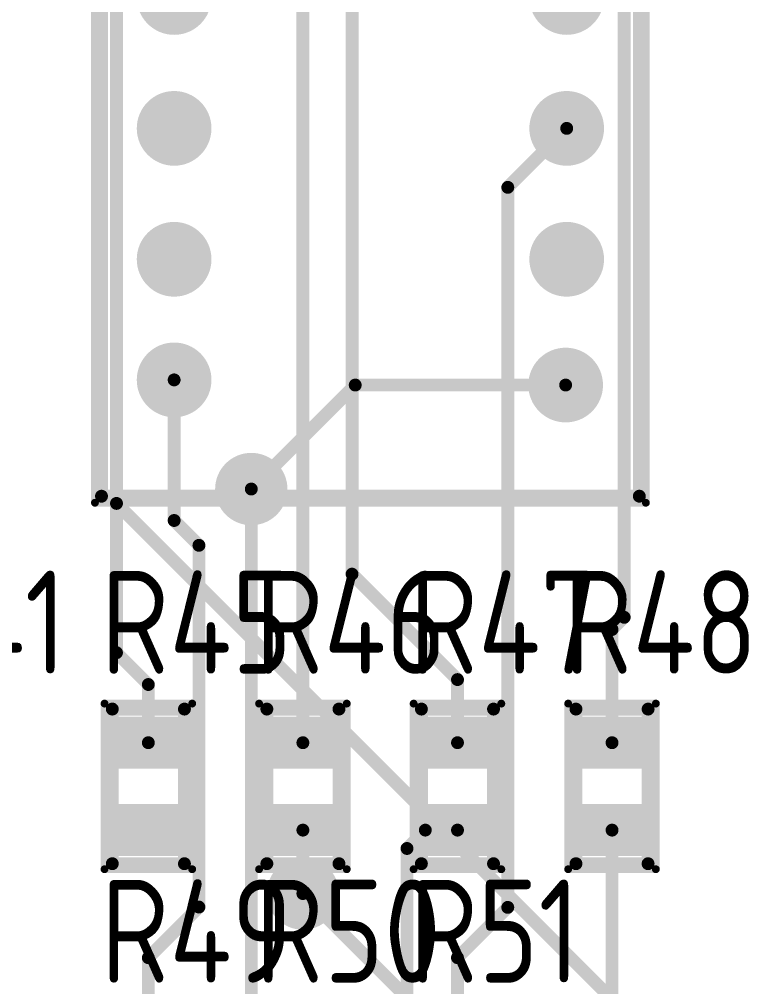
# Model space of a CAD drawing. Header units: millimetres. Extents: x 0 to 841, y 0 to 2540.
# Drawn here: x 79.5 to 93.65, y 128.27 to 147.04 of the extents above; entities that cross this region are included whole.
import ezdxf

# ---------------------------------------------------------------- set-up
doc = ezdxf.new("R2010")
doc.units = ezdxf.units.MM
for name, color, linetype in [('BottomLayer', 5, 'Continuous'), ('BottomSolder', 6, 'Continuous'), ('Mechanical15', 56, 'Continuous'), ('MultiLayer', 9, 'Continuous'), ('PadHoleLayer', 156, 'Continuous'), ('TopLayer', 1, 'Continuous'), ('TopOverlay', 2, 'Continuous'), ('TopPaste', 8, 'Continuous'), ('TopSolder', 216, 'Continuous'), ('ViaHoleLayer', 16, 'Continuous')]:
    doc.layers.add(name, color=color, linetype=linetype)
doc.styles.add('GOST type A', font='', dxfattribs={"height": 0.2})
doc.styles.get('GOST type A').set_extended_font_data('GOST type A')

# ---------------------------------------------------------------- blocks, each defined once
blk = doc.blocks.new('RES_RC0805_39')
at = {"layer": 'TopLayer'}
for points in [[(-1.353, 0.597), (-0.343, 0.597), (-0.343, -0.597), (-1.353, -0.597)], [(0.343, 0.597), (1.353, 0.597), (1.353, -0.597), (0.343, -0.597)]]:
    blk.add_hatch(color=1, dxfattribs=at).paths.add_polyline_path(points)
at = {"layer": 'TopPaste'}
for points in [[(-1.353, 0.597), (-0.343, 0.597), (-0.343, -0.597), (-1.353, -0.597)], [(0.343, 0.597), (1.353, 0.597), (1.353, -0.597), (0.343, -0.597)]]:
    blk.add_hatch(color=8, dxfattribs=at).paths.add_polyline_path(points)
at = {"layer": 'TopSolder'}
for points in [[(-1.353, 0.597), (-0.343, 0.597), (-0.343, -0.597), (-1.353, -0.597)], [(0.343, 0.597), (1.353, 0.597), (1.353, -0.597), (0.343, -0.597)]]:
    blk.add_hatch(color=216, dxfattribs=at).paths.add_polyline_path(points)
at = {"layer": 'Mechanical15', "const_width": 0.152}
for points in [[(-1.607, 0.851), (-1.607, -0.851)], [(-1.607, 0.851), (1.607, 0.851)], [(1.607, 0.851), (1.607, -0.851)], [(-1.607, -0.851), (1.607, -0.851)]]:
    blk.add_lwpolyline(points, dxfattribs=at)
at = {"layer": 'Mechanical15', "const_width": 0.0762}
for points in [[(-1.645, 0.851, 1), (-1.569, 0.851, 1)], [(-1.645, 0.851, 1), (-1.569, 0.851, 1)], [(1.569, 0.851, 1), (1.645, 0.851, 1)], [(1.569, 0.851, 1), (1.645, 0.851, 1)], [(-1.645, -0.851, 1), (-1.569, -0.851, 1)], [(-1.645, -0.851, 1), (-1.569, -0.851, 1)], [(1.569, -0.851, 1), (1.645, -0.851, 1)], [(1.569, -0.851, 1), (1.645, -0.851, 1)]]:
    blk.add_lwpolyline(points, format="xyb", close=True, dxfattribs=at)
at = {"layer": 'TopOverlay', "const_width": 0.25}
for points in [[(-1.5, 0.7), (1.5, 0.7)], [(-1.5, 0.7), (-1.5, -0.7)], [(1.5, 0.7), (1.5, -0.7)], [(-1.5, -0.7), (1.5, -0.7)]]:
    blk.add_lwpolyline(points, dxfattribs=at)
at = {"layer": 'TopOverlay', "const_width": 0.125}
for points in [[(-1.562, 0.7, 1), (-1.437, 0.7, 1)], [(-1.562, 0.7, 1), (-1.437, 0.7, 1)], [(1.438, 0.7, 1), (1.563, 0.7, 1)], [(1.438, 0.7, 1), (1.563, 0.7, 1)], [(-1.562, -0.7, 1), (-1.437, -0.7, 1)], [(-1.562, -0.7, 1), (-1.437, -0.7, 1)], [(1.438, -0.7, 1), (1.563, -0.7, 1)], [(1.438, -0.7, 1), (1.563, -0.7, 1)]]:
    blk.add_lwpolyline(points, format="xyb", close=True, dxfattribs=at)
blk = doc.blocks.new('RES_RC0805_40')
at = {"layer": 'TopLayer'}
for points in [[(-1.353, 0.597), (-0.343, 0.597), (-0.343, -0.597), (-1.353, -0.597)], [(0.343, 0.597), (1.353, 0.597), (1.353, -0.597), (0.343, -0.597)]]:
    blk.add_hatch(color=1, dxfattribs=at).paths.add_polyline_path(points)
at = {"layer": 'TopPaste'}
for points in [[(-1.353, 0.597), (-0.343, 0.597), (-0.343, -0.597), (-1.353, -0.597)], [(0.343, 0.597), (1.353, 0.597), (1.353, -0.597), (0.343, -0.597)]]:
    blk.add_hatch(color=8, dxfattribs=at).paths.add_polyline_path(points)
at = {"layer": 'TopSolder'}
for points in [[(-1.353, 0.597), (-0.343, 0.597), (-0.343, -0.597), (-1.353, -0.597)], [(0.343, 0.597), (1.353, 0.597), (1.353, -0.597), (0.343, -0.597)]]:
    blk.add_hatch(color=216, dxfattribs=at).paths.add_polyline_path(points)
at = {"layer": 'Mechanical15', "const_width": 0.152}
for points in [[(-1.607, 0.851), (-1.607, -0.851)], [(-1.607, 0.851), (1.607, 0.851)], [(1.607, 0.851), (1.607, -0.851)], [(-1.607, -0.851), (1.607, -0.851)]]:
    blk.add_lwpolyline(points, dxfattribs=at)
at = {"layer": 'Mechanical15', "const_width": 0.0762}
for points in [[(-1.645, 0.851, 1), (-1.569, 0.851, 1)], [(-1.645, 0.851, 1), (-1.569, 0.851, 1)], [(1.569, 0.851, 1), (1.645, 0.851, 1)], [(1.569, 0.851, 1), (1.645, 0.851, 1)], [(-1.645, -0.851, 1), (-1.569, -0.851, 1)], [(-1.645, -0.851, 1), (-1.569, -0.851, 1)], [(1.569, -0.851, 1), (1.645, -0.851, 1)], [(1.569, -0.851, 1), (1.645, -0.851, 1)]]:
    blk.add_lwpolyline(points, format="xyb", close=True, dxfattribs=at)
at = {"layer": 'TopOverlay', "const_width": 0.25}
for points in [[(-1.5, 0.7), (1.5, 0.7)], [(-1.5, 0.7), (-1.5, -0.7)], [(1.5, 0.7), (1.5, -0.7)], [(-1.5, -0.7), (1.5, -0.7)]]:
    blk.add_lwpolyline(points, dxfattribs=at)
at = {"layer": 'TopOverlay', "const_width": 0.125}
for points in [[(-1.562, 0.7, 1), (-1.437, 0.7, 1)], [(-1.562, 0.7, 1), (-1.437, 0.7, 1)], [(1.438, 0.7, 1), (1.563, 0.7, 1)], [(1.438, 0.7, 1), (1.563, 0.7, 1)], [(-1.562, -0.7, 1), (-1.437, -0.7, 1)], [(-1.562, -0.7, 1), (-1.437, -0.7, 1)], [(1.438, -0.7, 1), (1.563, -0.7, 1)], [(1.438, -0.7, 1), (1.563, -0.7, 1)]]:
    blk.add_lwpolyline(points, format="xyb", close=True, dxfattribs=at)
blk = doc.blocks.new('RES_RC0805_41')
at = {"layer": 'TopLayer'}
for points in [[(-1.353, 0.597), (-0.343, 0.597), (-0.343, -0.597), (-1.353, -0.597)], [(0.343, 0.597), (1.353, 0.597), (1.353, -0.597), (0.343, -0.597)]]:
    blk.add_hatch(color=1, dxfattribs=at).paths.add_polyline_path(points)
at = {"layer": 'TopPaste'}
for points in [[(-1.353, 0.597), (-0.343, 0.597), (-0.343, -0.597), (-1.353, -0.597)], [(0.343, 0.597), (1.353, 0.597), (1.353, -0.597), (0.343, -0.597)]]:
    blk.add_hatch(color=8, dxfattribs=at).paths.add_polyline_path(points)
at = {"layer": 'TopSolder'}
for points in [[(-1.353, 0.597), (-0.343, 0.597), (-0.343, -0.597), (-1.353, -0.597)], [(0.343, 0.597), (1.353, 0.597), (1.353, -0.597), (0.343, -0.597)]]:
    blk.add_hatch(color=216, dxfattribs=at).paths.add_polyline_path(points)
at = {"layer": 'Mechanical15', "const_width": 0.152}
for points in [[(-1.607, 0.851), (-1.607, -0.851)], [(-1.607, 0.851), (1.607, 0.851)], [(1.607, 0.851), (1.607, -0.851)], [(-1.607, -0.851), (1.607, -0.851)]]:
    blk.add_lwpolyline(points, dxfattribs=at)
at = {"layer": 'Mechanical15', "const_width": 0.0762}
for points in [[(-1.645, 0.851, 1), (-1.569, 0.851, 1)], [(-1.645, 0.851, 1), (-1.569, 0.851, 1)], [(1.569, 0.851, 1), (1.645, 0.851, 1)], [(1.569, 0.851, 1), (1.645, 0.851, 1)], [(-1.645, -0.851, 1), (-1.569, -0.851, 1)], [(-1.645, -0.851, 1), (-1.569, -0.851, 1)], [(1.569, -0.851, 1), (1.645, -0.851, 1)], [(1.569, -0.851, 1), (1.645, -0.851, 1)]]:
    blk.add_lwpolyline(points, format="xyb", close=True, dxfattribs=at)
at = {"layer": 'TopOverlay', "const_width": 0.25}
for points in [[(-1.5, 0.7), (1.5, 0.7)], [(-1.5, 0.7), (-1.5, -0.7)], [(1.5, 0.7), (1.5, -0.7)], [(-1.5, -0.7), (1.5, -0.7)]]:
    blk.add_lwpolyline(points, dxfattribs=at)
at = {"layer": 'TopOverlay', "const_width": 0.125}
for points in [[(-1.562, 0.7, 1), (-1.437, 0.7, 1)], [(-1.562, 0.7, 1), (-1.437, 0.7, 1)], [(1.438, 0.7, 1), (1.563, 0.7, 1)], [(1.438, 0.7, 1), (1.563, 0.7, 1)], [(-1.562, -0.7, 1), (-1.437, -0.7, 1)], [(-1.562, -0.7, 1), (-1.437, -0.7, 1)], [(1.438, -0.7, 1), (1.563, -0.7, 1)], [(1.438, -0.7, 1), (1.563, -0.7, 1)]]:
    blk.add_lwpolyline(points, format="xyb", close=True, dxfattribs=at)
blk = doc.blocks.new('RES_RC0805_42')
at = {"layer": 'TopLayer'}
for points in [[(-1.353, 0.597), (-0.343, 0.597), (-0.343, -0.597), (-1.353, -0.597)], [(0.343, 0.597), (1.353, 0.597), (1.353, -0.597), (0.343, -0.597)]]:
    blk.add_hatch(color=1, dxfattribs=at).paths.add_polyline_path(points)
at = {"layer": 'TopPaste'}
for points in [[(-1.353, 0.597), (-0.343, 0.597), (-0.343, -0.597), (-1.353, -0.597)], [(0.343, 0.597), (1.353, 0.597), (1.353, -0.597), (0.343, -0.597)]]:
    blk.add_hatch(color=8, dxfattribs=at).paths.add_polyline_path(points)
at = {"layer": 'TopSolder'}
for points in [[(-1.353, 0.597), (-0.343, 0.597), (-0.343, -0.597), (-1.353, -0.597)], [(0.343, 0.597), (1.353, 0.597), (1.353, -0.597), (0.343, -0.597)]]:
    blk.add_hatch(color=216, dxfattribs=at).paths.add_polyline_path(points)
at = {"layer": 'Mechanical15', "const_width": 0.152}
for points in [[(-1.607, 0.851), (-1.607, -0.851)], [(-1.607, 0.851), (1.607, 0.851)], [(1.607, 0.851), (1.607, -0.851)], [(-1.607, -0.851), (1.607, -0.851)]]:
    blk.add_lwpolyline(points, dxfattribs=at)
at = {"layer": 'Mechanical15', "const_width": 0.0762}
for points in [[(-1.645, 0.851, 1), (-1.569, 0.851, 1)], [(-1.645, 0.851, 1), (-1.569, 0.851, 1)], [(1.569, 0.851, 1), (1.645, 0.851, 1)], [(1.569, 0.851, 1), (1.645, 0.851, 1)], [(-1.645, -0.851, 1), (-1.569, -0.851, 1)], [(-1.645, -0.851, 1), (-1.569, -0.851, 1)], [(1.569, -0.851, 1), (1.645, -0.851, 1)], [(1.569, -0.851, 1), (1.645, -0.851, 1)]]:
    blk.add_lwpolyline(points, format="xyb", close=True, dxfattribs=at)
at = {"layer": 'TopOverlay', "const_width": 0.25}
for points in [[(-1.5, 0.7), (1.5, 0.7)], [(-1.5, 0.7), (-1.5, -0.7)], [(1.5, 0.7), (1.5, -0.7)], [(-1.5, -0.7), (1.5, -0.7)]]:
    blk.add_lwpolyline(points, dxfattribs=at)
at = {"layer": 'TopOverlay', "const_width": 0.125}
for points in [[(-1.562, 0.7, 1), (-1.437, 0.7, 1)], [(-1.562, 0.7, 1), (-1.437, 0.7, 1)], [(1.438, 0.7, 1), (1.563, 0.7, 1)], [(1.438, 0.7, 1), (1.563, 0.7, 1)], [(-1.562, -0.7, 1), (-1.437, -0.7, 1)], [(-1.562, -0.7, 1), (-1.437, -0.7, 1)], [(1.438, -0.7, 1), (1.563, -0.7, 1)], [(1.438, -0.7, 1), (1.563, -0.7, 1)]]:
    blk.add_lwpolyline(points, format="xyb", close=True, dxfattribs=at)
blk = doc.blocks.new('LDS_C302RI_10P18X19P10_LUM_87')
at = {"layer": 'BottomLayer'}
h = blk.add_hatch(color=5, dxfattribs=at)
edge = h.paths.add_edge_path()
edge.add_arc((0, -5.08), 0.725, 0, 360)
h = blk.add_hatch(color=5, dxfattribs=at)
edge = h.paths.add_edge_path()
edge.add_arc((7.62, -5.08), 0.725, 0, 360)
h = blk.add_hatch(color=5, dxfattribs=at)
edge = h.paths.add_edge_path()
edge.add_arc((0, -7.62), 0.725, 0, 360)
h = blk.add_hatch(color=5, dxfattribs=at)
edge = h.paths.add_edge_path()
edge.add_arc((7.62, -7.62), 0.725, 0, 360)
h = blk.add_hatch(color=5, dxfattribs=at)
edge = h.paths.add_edge_path()
edge.add_arc((0, -10.16), 0.725, 0, 360)
h = blk.add_hatch(color=5, dxfattribs=at)
edge = h.paths.add_edge_path()
edge.add_arc((7.62, -10.16), 0.725, 0, 360)
h = blk.add_hatch(color=5, dxfattribs=at)
edge = h.paths.add_edge_path()
edge.add_arc((0, -12.5), 0.725, 0, 360)
h = blk.add_hatch(color=5, dxfattribs=at)
edge = h.paths.add_edge_path()
edge.add_arc((7.6, -12.6), 0.725, 0, 360)
at = {"layer": 'BottomSolder'}
h = blk.add_hatch(color=6, dxfattribs=at)
edge = h.paths.add_edge_path()
edge.add_arc((0, -5.08), 0.725, 0, 360)
h = blk.add_hatch(color=6, dxfattribs=at)
edge = h.paths.add_edge_path()
edge.add_arc((7.62, -5.08), 0.725, 0, 360)
h = blk.add_hatch(color=6, dxfattribs=at)
edge = h.paths.add_edge_path()
edge.add_arc((0, -7.62), 0.725, 0, 360)
h = blk.add_hatch(color=6, dxfattribs=at)
edge = h.paths.add_edge_path()
edge.add_arc((7.62, -7.62), 0.725, 0, 360)
h = blk.add_hatch(color=6, dxfattribs=at)
edge = h.paths.add_edge_path()
edge.add_arc((0, -10.16), 0.725, 0, 360)
h = blk.add_hatch(color=6, dxfattribs=at)
edge = h.paths.add_edge_path()
edge.add_arc((7.62, -10.16), 0.725, 0, 360)
h = blk.add_hatch(color=6, dxfattribs=at)
edge = h.paths.add_edge_path()
edge.add_arc((0, -12.5), 0.725, 0, 360)
h = blk.add_hatch(color=6, dxfattribs=at)
edge = h.paths.add_edge_path()
edge.add_arc((7.6, -12.6), 0.725, 0, 360)
at = {"layer": 'MultiLayer'}
h = blk.add_hatch(color=9, dxfattribs=at)
edge = h.paths.add_edge_path()
edge.add_arc((0, -5.08), 0.725, 0, 360)
h = blk.add_hatch(color=9, dxfattribs=at)
edge = h.paths.add_edge_path()
edge.add_arc((7.62, -5.08), 0.725, 0, 360)
h = blk.add_hatch(color=9, dxfattribs=at)
edge = h.paths.add_edge_path()
edge.add_arc((0, -7.62), 0.725, 0, 360)
h = blk.add_hatch(color=9, dxfattribs=at)
edge = h.paths.add_edge_path()
edge.add_arc((7.62, -7.62), 0.725, 0, 360)
h = blk.add_hatch(color=9, dxfattribs=at)
edge = h.paths.add_edge_path()
edge.add_arc((0, -10.16), 0.725, 0, 360)
h = blk.add_hatch(color=9, dxfattribs=at)
edge = h.paths.add_edge_path()
edge.add_arc((7.62, -10.16), 0.725, 0, 360)
h = blk.add_hatch(color=9, dxfattribs=at)
edge = h.paths.add_edge_path()
edge.add_arc((0, -12.5), 0.725, 0, 360)
h = blk.add_hatch(color=9, dxfattribs=at)
edge = h.paths.add_edge_path()
edge.add_arc((7.6, -12.6), 0.725, 0, 360)
at = {"layer": 'PadHoleLayer'}
h = blk.add_hatch(color=156, dxfattribs=at)
edge = h.paths.add_edge_path()
edge.add_arc((0, -5.08), 0.45, 0, 360)
h = blk.add_hatch(color=156, dxfattribs=at)
edge = h.paths.add_edge_path()
edge.add_arc((7.62, -5.08), 0.45, 0, 360)
h = blk.add_hatch(color=156, dxfattribs=at)
edge = h.paths.add_edge_path()
edge.add_arc((0, -7.62), 0.45, 0, 360)
h = blk.add_hatch(color=156, dxfattribs=at)
edge = h.paths.add_edge_path()
edge.add_arc((7.62, -7.62), 0.45, 0, 360)
h = blk.add_hatch(color=156, dxfattribs=at)
edge = h.paths.add_edge_path()
edge.add_arc((0, -10.16), 0.45, 0, 360)
h = blk.add_hatch(color=156, dxfattribs=at)
edge = h.paths.add_edge_path()
edge.add_arc((7.62, -10.16), 0.45, 0, 360)
h = blk.add_hatch(color=156, dxfattribs=at)
edge = h.paths.add_edge_path()
edge.add_arc((0, -12.5), 0.45, 0, 360)
h = blk.add_hatch(color=156, dxfattribs=at)
edge = h.paths.add_edge_path()
edge.add_arc((7.6, -12.6), 0.45, 0, 360)
at = {"layer": 'TopLayer'}
h = blk.add_hatch(color=1, dxfattribs=at)
edge = h.paths.add_edge_path()
edge.add_arc((0, -5.08), 0.725, 0, 360)
h = blk.add_hatch(color=1, dxfattribs=at)
edge = h.paths.add_edge_path()
edge.add_arc((7.62, -5.08), 0.725, 0, 360)
h = blk.add_hatch(color=1, dxfattribs=at)
edge = h.paths.add_edge_path()
edge.add_arc((0, -7.62), 0.725, 0, 360)
h = blk.add_hatch(color=1, dxfattribs=at)
edge = h.paths.add_edge_path()
edge.add_arc((7.62, -7.62), 0.725, 0, 360)
h = blk.add_hatch(color=1, dxfattribs=at)
edge = h.paths.add_edge_path()
edge.add_arc((0, -10.16), 0.725, 0, 360)
h = blk.add_hatch(color=1, dxfattribs=at)
edge = h.paths.add_edge_path()
edge.add_arc((7.62, -10.16), 0.725, 0, 360)
h = blk.add_hatch(color=1, dxfattribs=at)
edge = h.paths.add_edge_path()
edge.add_arc((0, -12.5), 0.725, 0, 360)
h = blk.add_hatch(color=1, dxfattribs=at)
edge = h.paths.add_edge_path()
edge.add_arc((7.6, -12.6), 0.725, 0, 360)
at = {"layer": 'TopSolder'}
h = blk.add_hatch(color=216, dxfattribs=at)
edge = h.paths.add_edge_path()
edge.add_arc((0, -5.08), 0.725, 0, 360)
h = blk.add_hatch(color=216, dxfattribs=at)
edge = h.paths.add_edge_path()
edge.add_arc((7.62, -5.08), 0.725, 0, 360)
h = blk.add_hatch(color=216, dxfattribs=at)
edge = h.paths.add_edge_path()
edge.add_arc((0, -7.62), 0.725, 0, 360)
h = blk.add_hatch(color=216, dxfattribs=at)
edge = h.paths.add_edge_path()
edge.add_arc((7.62, -7.62), 0.725, 0, 360)
h = blk.add_hatch(color=216, dxfattribs=at)
edge = h.paths.add_edge_path()
edge.add_arc((0, -10.16), 0.725, 0, 360)
h = blk.add_hatch(color=216, dxfattribs=at)
edge = h.paths.add_edge_path()
edge.add_arc((7.62, -10.16), 0.725, 0, 360)
h = blk.add_hatch(color=216, dxfattribs=at)
edge = h.paths.add_edge_path()
edge.add_arc((0, -12.5), 0.725, 0, 360)
h = blk.add_hatch(color=216, dxfattribs=at)
edge = h.paths.add_edge_path()
edge.add_arc((7.6, -12.6), 0.725, 0, 360)
at = {"layer": 'Mechanical15', "const_width": 0.152}
for points in [[(-1.537, -14.884), (-1.537, 4.724)], [(9.157, -14.884), (9.157, 4.724)], [(-1.537, -14.884), (9.157, -14.884)]]:
    blk.add_lwpolyline(points, dxfattribs=at)
at = {"layer": 'Mechanical15', "const_width": 0.0762}
for points in [[(-1.575, -14.884, 1), (-1.499, -14.884, 1)], [(-1.575, -14.884, 1), (-1.499, -14.884, 1)], [(9.119, -14.884, 1), (9.195, -14.884, 1)], [(9.119, -14.884, 1), (9.195, -14.884, 1)]]:
    blk.add_lwpolyline(points, format="xyb", close=True, dxfattribs=at)
at = {"layer": 'TopOverlay', "const_width": 0.25}
for points in [[(-1.41, -14.757), (-1.41, 4.597)], [(9.03, -14.757), (9.03, 4.597)], [(-1.41, -14.757), (9.03, -14.757)]]:
    blk.add_lwpolyline(points, dxfattribs=at)
at = {"layer": 'TopOverlay', "const_width": 0.125}
for points in [[(-1.472, -14.757, 1), (-1.347, -14.757, 1)], [(-1.472, -14.757, 1), (-1.347, -14.757, 1)], [(8.967, -14.757, 1), (9.092, -14.757, 1)], [(8.967, -14.757, 1), (9.092, -14.757, 1)]]:
    blk.add_lwpolyline(points, format="xyb", close=True, dxfattribs=at)

msp = doc.modelspace()

# ---------------------------------------------------------------- hatches: boundary and pattern name
at = {"layer": 'BottomLayer'}
h = msp.add_hatch(color=5, dxfattribs=at)
edge = h.paths.add_edge_path()
edge.add_arc((83.998, 137.922), 0.6, 0, 360)
h = msp.add_hatch(color=5, dxfattribs=at)
edge = h.paths.add_edge_path()
edge.add_arc((85, 130.073), 0.6, 0, 360)
at = {"layer": 'BottomSolder'}
h = msp.add_hatch(color=6, dxfattribs=at)
edge = h.paths.add_edge_path()
edge.add_arc((83.998, 137.922), 0.702, 0, 360)
h = msp.add_hatch(color=6, dxfattribs=at)
edge = h.paths.add_edge_path()
edge.add_arc((85, 130.073), 0.702, 0, 360)
at = {"layer": 'TopLayer'}
h = msp.add_hatch(color=1, dxfattribs=at)
edge = h.paths.add_edge_path()
edge.add_arc((83.998, 137.922), 0.6, 0, 360)
h = msp.add_hatch(color=1, dxfattribs=at)
edge = h.paths.add_edge_path()
edge.add_arc((85, 130.073), 0.6, 0, 360)
at = {"layer": 'TopSolder'}
h = msp.add_hatch(color=216, dxfattribs=at)
edge = h.paths.add_edge_path()
edge.add_arc((83.998, 137.922), 0.702, 0, 360)
h = msp.add_hatch(color=216, dxfattribs=at)
edge = h.paths.add_edge_path()
edge.add_arc((85, 130.073), 0.702, 0, 360)
at = {"layer": 'ViaHoleLayer'}
h = msp.add_hatch(color=16, dxfattribs=at)
edge = h.paths.add_edge_path()
edge.add_arc((83.998, 137.922), 0.35, 0, 360)
h = msp.add_hatch(color=16, dxfattribs=at)
edge = h.paths.add_edge_path()
edge.add_arc((85, 130.073), 0.35, 0, 360)

# ---------------------------------------------------------------- linework, layer by layer
at = {"layer": 'BottomLayer', "const_width": 0.25}
for points in [[(81.382, 137.643), (81.382, 155.158)], [(83.998, 137.922), (86.016, 139.94)], [(86.016, 139.94), (90.1, 139.94)], [(81.382, 137.643), (92.71, 126.314)], [(85, 130.073), (90.62, 124.453)]]:
    msp.add_lwpolyline(points, dxfattribs=at)
at = {"layer": 'BottomLayer', "const_width": 0.125}
for points in [[(85.953, 139.94, 1), (86.078, 139.94, 1)], [(85.953, 139.94, 1), (86.078, 139.94, 1)], [(90.037, 139.94, 1), (90.162, 139.94, 1)], [(83.935, 137.922, 1), (84.06, 137.922, 1)], [(81.319, 137.643, 1), (81.444, 137.643, 1)], [(81.319, 137.643, 1), (81.444, 137.643, 1)], [(84.937, 130.073, 1), (85.062, 130.073, 1)]]:
    msp.add_lwpolyline(points, format="xyb", close=True, dxfattribs=at)
at = {"layer": 'TopLayer', "const_width": 0.25}
for points in [[(81.382, 134.747), (81.382, 156.134)], [(85.954, 136.271), (85.954, 151.586)], [(85, 133), (85, 148.477)], [(91.237, 135.433), (91.237, 147.93)], [(88.976, 143.776), (90.12, 144.92)], [(88.976, 129.805), (88.976, 143.776)], [(82.5, 137.312), (82.5, 140.04)], [(83.998, 127.025), (83.998, 137.922)], [(82.5, 137.312), (82.982, 136.83)], [(82.982, 129.811), (82.982, 136.83)], [(85.954, 136.271), (88, 134.225)], [(91, 135.196), (91.237, 135.433)], [(91, 133), (91, 135.196)], [(81.382, 134.747), (82, 134.129)], [(82, 133), (82, 134.129)], [(88, 133), (88, 134.225)], [(85, 130.073), (85, 131.304)], [(87.02, 130.948), (87.376, 131.304)], [(87.376, 131.304), (88, 131.304)], [(91, 127.364), (91, 131.304)], [(87.02, 106.172), (87.02, 130.948)], [(82, 128.829), (82.982, 129.811)], [(88, 128.829), (88.976, 129.805)], [(82, 127), (82, 128.829)], [(88, 127), (88, 128.829)]]:
    msp.add_lwpolyline(points, dxfattribs=at)
at = {"layer": 'TopLayer', "const_width": 0.125}
for points in [[(90.058, 144.92, 1), (90.183, 144.92, 1)], [(88.914, 143.776, 1), (89.039, 143.776, 1)], [(88.914, 143.776, 1), (89.039, 143.776, 1)], [(82.438, 140.04, 1), (82.563, 140.04, 1)], [(83.935, 137.922, 1), (84.06, 137.922, 1)], [(82.438, 137.312, 1), (82.563, 137.312, 1)], [(82.438, 137.312, 1), (82.563, 137.312, 1)], [(82.919, 136.83, 1), (83.044, 136.83, 1)], [(82.919, 136.83, 1), (83.044, 136.83, 1)], [(85.891, 136.271, 1), (86.016, 136.271, 1)], [(85.891, 136.271, 1), (86.016, 136.271, 1)], [(91.174, 135.433, 1), (91.299, 135.433, 1)], [(91.174, 135.433, 1), (91.299, 135.433, 1)], [(90.938, 135.196, 1), (91.063, 135.196, 1)], [(90.938, 135.196, 1), (91.063, 135.196, 1)], [(81.319, 134.747, 1), (81.444, 134.747, 1)], [(81.319, 134.747, 1), (81.444, 134.747, 1)], [(81.937, 134.129, 1), (82.062, 134.129, 1)], [(81.937, 134.129, 1), (82.062, 134.129, 1)], [(87.938, 134.225, 1), (88.063, 134.225, 1)], [(87.938, 134.225, 1), (88.063, 134.225, 1)], [(81.937, 133, 1), (82.062, 133, 1)], [(84.937, 133, 1), (85.062, 133, 1)], [(87.938, 133, 1), (88.063, 133, 1)], [(90.938, 133, 1), (91.063, 133, 1)], [(84.937, 131.304, 1), (85.062, 131.304, 1)], [(87.314, 131.304, 1), (87.438, 131.304, 1)], [(87.314, 131.304, 1), (87.438, 131.304, 1)], [(87.938, 131.304, 1), (88.063, 131.304, 1)], [(90.938, 131.304, 1), (91.063, 131.304, 1)], [(86.958, 130.948, 1), (87.083, 130.948, 1)], [(86.958, 130.948, 1), (87.083, 130.948, 1)], [(84.937, 130.073, 1), (85.062, 130.073, 1)], [(82.919, 129.811, 1), (83.044, 129.811, 1)], [(82.919, 129.811, 1), (83.044, 129.811, 1)], [(88.914, 129.805, 1), (89.039, 129.805, 1)], [(88.914, 129.805, 1), (89.039, 129.805, 1)], [(81.937, 128.829, 1), (82.062, 128.829, 1)], [(81.937, 128.829, 1), (82.062, 128.829, 1)], [(87.938, 128.829, 1), (88.063, 128.829, 1)], [(87.938, 128.829, 1), (88.063, 128.829, 1)]]:
    msp.add_lwpolyline(points, format="xyb", close=True, dxfattribs=at)

# ---------------------------------------------------------------- block references
msp.add_blockref('LDS_C302RI_10P18X19P10_LUM_87', (82.5, 152.54))
at = {"rotation": 90}
for name, p in [('RES_RC0805_42', (82, 132.152)), ('RES_RC0805_41', (85, 132.152)), ('RES_RC0805_40', (88, 132.152)), ('RES_RC0805_39', (91, 132.152))]:
    msp.add_blockref(name, p, dxfattribs=at)

# ---------------------------------------------------------------- texts
at = {"layer": 'TopOverlay', "style": 'GOST type A'}
for s, p in [('R41', (77.061, 134.339)), ('R45', (81.074, 134.339)), ('R46', (84.072, 134.339)), ('R47', (87.068, 134.339)), ('R48', (90.066, 134.339)), ('R49', (81.075, 128.345)), ('R50', (84.071, 128.345)), ('R51', (87.069, 128.345))]:
    msp.add_text(s, height=2, dxfattribs=at).set_placement(p)

doc.saveas('drawing.dxf')
